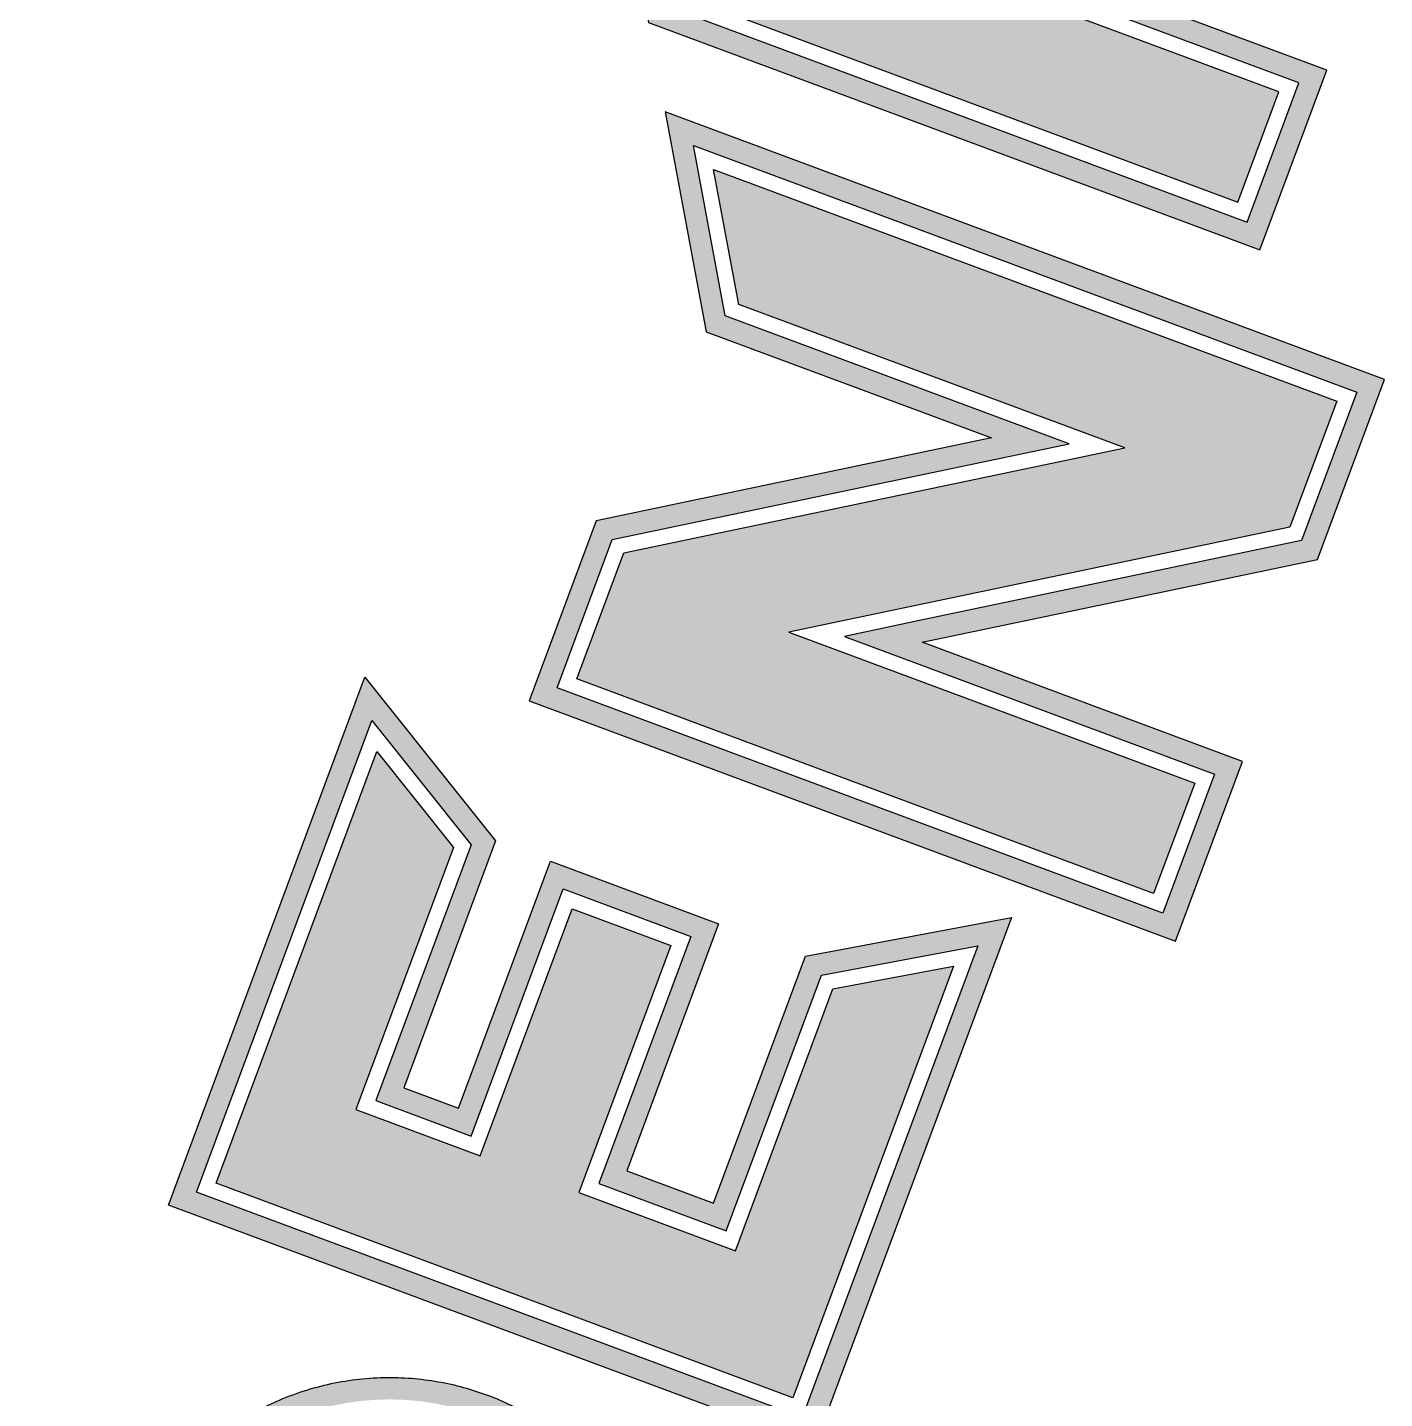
# Model space of a CAD drawing. Header units: inches. Extents: x -37.5 to -4.1, y 28.4 to 33.4.
# Drawn here: x -27.881 to -27.4399, y 30.9484 to 31.3941 of the extents above; entities that cross this region are included whole.
import ezdxf

# ---------------------------------------------------------------- set-up
doc = ezdxf.new("R2010")
doc.units = ezdxf.units.IN
doc.header["$MEASUREMENT"] = 0
doc.layers.add('Default', color=18, linetype='Continuous', true_color=0x000000)
doc.layers.add('etch clear acryl', color=18, linetype='Continuous', true_color=0x000000)

msp = doc.modelspace()

# ---------------------------------------------------------------- hatches: boundary and pattern name
at = {"layer": 'Default'}
h = msp.add_hatch(color=256, dxfattribs=at)
h.paths.add_polyline_path([(-27.69251, 31.46726), (-27.60293, 31.43393), (-27.54825, 31.41358), (-27.45867, 31.38025), (-27.48042, 31.3218), (-27.67913, 31.39573)], flags=0)
h.paths.add_polyline_path([(-27.6833, 31.45632), (-27.67294, 31.40094), (-27.48457, 31.33085), (-27.46773, 31.37611)], flags=0)
for points in [[(-27.67673, 31.44851), (-27.47421, 31.37315), (-27.48754, 31.33732), (-27.66854, 31.40467)], [(-27.68716, 31.2233), (-27.54133, 31.25386), (-27.5243, 31.25743), (-27.64973, 31.30411), (-27.65793, 31.34795), (-27.45541, 31.27259), (-27.47063, 31.23169), (-27.61646, 31.20112), (-27.63349, 31.19755), (-27.50159, 31.14847), (-27.51492, 31.11264), (-27.70238, 31.1824)], [(-27.8196, 31.01847), (-27.7674, 31.15876), (-27.74251, 31.12757), (-27.77421, 31.04237), (-27.73377, 31.02733), (-27.7039, 31.10761), (-27.67184, 31.09569), (-27.70171, 31.0154), (-27.65087, 30.99648), (-27.61916, 31.08168), (-27.57994, 31.08901), (-27.63214, 30.94872)]]:
    msp.add_hatch(color=256, dxfattribs=at).paths.add_polyline_path(points, flags=0)
h = msp.add_hatch(color=256, dxfattribs=at)
h.paths.add_polyline_path([(-27.56764, 31.26068), (-27.66033, 31.29517), (-27.67371, 31.3667), (-27.43987, 31.27969), (-27.46162, 31.22123), (-27.59013, 31.1943), (-27.48605, 31.15557), (-27.50781, 31.09712), (-27.71789, 31.17529), (-27.69614, 31.23375)], flags=0)
h.paths.add_polyline_path([(-27.6909, 31.22765), (-27.56619, 31.25379), (-27.54235, 31.25878), (-27.65414, 31.30038), (-27.6645, 31.35576), (-27.44893, 31.27555), (-27.46687, 31.22733), (-27.59157, 31.20119), (-27.61542, 31.19619), (-27.49511, 31.15143), (-27.51195, 31.10617), (-27.70884, 31.17943)], flags=0)
h = msp.add_hatch(color=256, dxfattribs=at)
h.paths.add_polyline_path([(-27.83511, 31.01136), (-27.77126, 31.18297), (-27.7288, 31.12976), (-27.75867, 31.04947), (-27.74086, 31.04285), (-27.71099, 31.12313), (-27.6563, 31.10279), (-27.68617, 31.0225), (-27.65796, 31.012), (-27.62808, 31.09229), (-27.56117, 31.1048), (-27.62502, 30.93319)], flags=0)
h.paths.add_polyline_path([(-27.82605, 31.01551), (-27.62917, 30.94225), (-27.57211, 31.09559), (-27.62287, 31.0861), (-27.65381, 31.00294), (-27.69523, 31.01835), (-27.66536, 31.09864), (-27.70684, 31.11408), (-27.73672, 31.03379), (-27.76773, 31.04533), (-27.73679, 31.12848), (-27.769, 31.16885)], flags=0)
h = msp.add_hatch(color=256, dxfattribs=at)
h.paths.add_polyline_path([(-27.67743, 30.83172), (-27.6876, 30.80438), (-27.62537, 30.78122), (-27.64712, 30.72276), (-27.70935, 30.74592), (-27.88096, 30.80977), (-27.8592, 30.86823), (-27.84903, 30.89557), (-27.8483, 30.89747), (-27.84752, 30.89937), (-27.84669, 30.90126), (-27.84581, 30.90316), (-27.84489, 30.90504), (-27.8439, 30.90692), (-27.84287, 30.90879), (-27.84179, 30.91065), (-27.84065, 30.9125), (-27.83946, 30.91434), (-27.83823, 30.91615), (-27.83693, 30.91795), (-27.83559, 30.91973), (-27.8342, 30.92148), (-27.83275, 30.92321), (-27.83125, 30.92492), (-27.82971, 30.92659), (-27.82811, 30.92823), (-27.82647, 30.92984), (-27.82478, 30.93142), (-27.82305, 30.93295), (-27.82126, 30.93445), (-27.81944, 30.93591), (-27.81757, 30.93732), (-27.81567, 30.93869), (-27.81372, 30.94002), (-27.81174, 30.94129), (-27.80972, 30.94252), (-27.80766, 30.94369), (-27.80558, 30.94481), (-27.80347, 30.94588), (-27.80132, 30.9469), (-27.79916, 30.94785), (-27.79697, 30.94876), (-27.79475, 30.9496), (-27.79252, 30.95038), (-27.79028, 30.95111), (-27.78801, 30.95178), (-27.78574, 30.95239), (-27.78346, 30.95294), (-27.78117, 30.95342), (-27.77887, 30.95385), (-27.77657, 30.95422), (-27.77428, 30.95453), (-27.77198, 30.95478), (-27.76969, 30.95497), (-27.7674, 30.9551), (-27.76513, 30.95518), (-27.76286, 30.9552), (-27.76061, 30.95516), (-27.75837, 30.95507), (-27.75614, 30.95492), (-27.75394, 30.95473), (-27.75175, 30.95448), (-27.74959, 30.95418), (-27.74745, 30.95383), (-27.74533, 30.95343), (-27.74324, 30.95299), (-27.74118, 30.9525), (-27.73914, 30.95197), (-27.73713, 30.9514), (-27.73516, 30.95079), (-27.73321, 30.95014), (-27.7313, 30.94945), (-27.7294, 30.94872), (-27.72751, 30.94794), (-27.72561, 30.94711), (-27.72372, 30.94624), (-27.72183, 30.94531), (-27.71995, 30.94432), (-27.71808, 30.94329), (-27.71622, 30.94221), (-27.71437, 30.94107), (-27.71254, 30.93989), (-27.71072, 30.93865), (-27.70892, 30.93735), (-27.70715, 30.93601), (-27.70539, 30.93462), (-27.70366, 30.93317), (-27.70196, 30.93167), (-27.70029, 30.93013), (-27.69864, 30.92853), (-27.69703, 30.92689), (-27.69546, 30.9252), (-27.69392, 30.92347), (-27.69242, 30.92169), (-27.69097, 30.91986), (-27.68955, 30.91799), (-27.68818, 30.91609), (-27.68686, 30.91414), (-27.68559, 30.91216), (-27.68436, 30.91014), (-27.68319, 30.90809), (-27.68206, 30.906), (-27.681, 30.90389), (-27.67998, 30.90174), (-27.67902, 30.89958), (-27.67812, 30.89739), (-27.67728, 30.89517), (-27.67649, 30.89294), (-27.67576, 30.8907), (-27.6751, 30.88843), (-27.67449, 30.88616), (-27.67394, 30.88388), (-27.67345, 30.88159), (-27.67302, 30.87929), (-27.67266, 30.877), (-27.67235, 30.8747), (-27.6721, 30.8724), (-27.67191, 30.87011), (-27.67177, 30.86782), (-27.6717, 30.86555), (-27.67168, 30.86328), (-27.67172, 30.86103), (-27.67181, 30.85879), (-27.67195, 30.85656), (-27.67215, 30.85436), (-27.6724, 30.85217), (-27.6727, 30.85001), (-27.67305, 30.84787), (-27.67344, 30.84575), (-27.67389, 30.84366), (-27.67437, 30.8416), (-27.6749, 30.83956), (-27.67548, 30.83755), (-27.67609, 30.83558), (-27.67674, 30.83363)], flags=0)
h.paths.add_polyline_path([(-27.68403, 30.83418), (-27.68335, 30.83605), (-27.68272, 30.83794), (-27.68214, 30.83984), (-27.6816, 30.84176), (-27.68111, 30.84369), (-27.68066, 30.84563), (-27.68026, 30.84758), (-27.67991, 30.84954), (-27.6796, 30.85151), (-27.67934, 30.85348), (-27.67912, 30.85546), (-27.67895, 30.85744), (-27.67883, 30.85943), (-27.67875, 30.86142), (-27.67872, 30.86341), (-27.67874, 30.8654), (-27.67881, 30.86756), (-27.67894, 30.86971), (-27.67912, 30.87186), (-27.67936, 30.874), (-27.67965, 30.87614), (-27.68, 30.87827), (-27.6804, 30.88039), (-27.68086, 30.8825), (-27.68137, 30.8846), (-27.68193, 30.88668), (-27.68254, 30.88875), (-27.6832, 30.8908), (-27.68392, 30.89283), (-27.68469, 30.89485), (-27.68551, 30.89684), (-27.68638, 30.89881), (-27.68731, 30.90076), (-27.68828, 30.90269), (-27.6893, 30.90459), (-27.69037, 30.90646), (-27.69149, 30.90831), (-27.69265, 30.91012), (-27.69386, 30.91191), (-27.69512, 30.91366), (-27.69642, 30.91539), (-27.69776, 30.91707), (-27.69914, 30.91873), (-27.70057, 30.92035), (-27.70204, 30.92193), (-27.70354, 30.92347), (-27.70509, 30.92498), (-27.70667, 30.92644), (-27.70817, 30.92776), (-27.70969, 30.92904), (-27.71125, 30.93028), (-27.71283, 30.93148), (-27.71445, 30.93265), (-27.71608, 30.93378), (-27.71775, 30.93487), (-27.71944, 30.93592), (-27.72116, 30.93693), (-27.72289, 30.93791), (-27.72465, 30.93884), (-27.72644, 30.93972), (-27.72824, 30.94057), (-27.73006, 30.94137), (-27.7319, 30.94213), (-27.73376, 30.94285), (-27.73563, 30.94352), (-27.73752, 30.94415), (-27.73942, 30.94473), (-27.74134, 30.94527), (-27.74327, 30.94576), (-27.74521, 30.94621), (-27.74716, 30.94661), (-27.74912, 30.94697), (-27.75109, 30.94728), (-27.75306, 30.94754), (-27.75504, 30.94776), (-27.75702, 30.94793), (-27.75901, 30.94805), (-27.761, 30.94813), (-27.76299, 30.94816), (-27.76498, 30.94814), (-27.76714, 30.94807), (-27.76929, 30.94794), (-27.77144, 30.94775), (-27.77358, 30.94752), (-27.77572, 30.94722), (-27.77785, 30.94688), (-27.77997, 30.94647), (-27.78208, 30.94602), (-27.78417, 30.94551), (-27.78626, 30.94495), (-27.78833, 30.94434), (-27.79038, 30.94367), (-27.79241, 30.94295), (-27.79443, 30.94218), (-27.79642, 30.94136), (-27.79839, 30.94049), (-27.80034, 30.93957), (-27.80227, 30.9386), (-27.80417, 30.93757), (-27.80604, 30.9365), (-27.80788, 30.93539), (-27.8097, 30.93422), (-27.81149, 30.93301), (-27.81324, 30.93176), (-27.81496, 30.93046), (-27.81665, 30.92912), (-27.81831, 30.92773), (-27.81993, 30.92631), (-27.82151, 30.92484), (-27.82305, 30.92333), (-27.82456, 30.92179), (-27.82602, 30.9202), (-27.82734, 30.91871), (-27.82862, 30.91718), (-27.82986, 30.91563), (-27.83106, 30.91404), (-27.83223, 30.91243), (-27.83336, 30.91079), (-27.83445, 30.90913), (-27.8355, 30.90744), (-27.83652, 30.90572), (-27.83749, 30.90398), (-27.83842, 30.90222), (-27.83931, 30.90044), (-27.84015, 30.89864), (-27.84096, 30.89682), (-27.84171, 30.89498), (-27.84243, 30.89312), (-27.8719, 30.81392), (-27.65127, 30.73182), (-27.63443, 30.77708), (-27.69666, 30.80023)], flags=0)

# ---------------------------------------------------------------- linework, layer by layer
at = {"layer": 'etch clear acryl'}
for points in [[(-27.69251, 31.46726), (-27.67913, 31.39573), (-27.48042, 31.3218), (-27.45867, 31.38025), (-27.54825, 31.41358), (-27.60293, 31.43393)], [(-27.6833, 31.45632), (-27.67294, 31.40094), (-27.48457, 31.33085), (-27.46773, 31.37611)], [(-27.67673, 31.44851), (-27.66854, 31.40467), (-27.48754, 31.33732), (-27.47421, 31.37315)], [(-27.56764, 31.26068), (-27.69614, 31.23375), (-27.71789, 31.17529), (-27.50781, 31.09712), (-27.48605, 31.15557), (-27.59013, 31.1943), (-27.46162, 31.22123), (-27.43987, 31.27969), (-27.67371, 31.3667), (-27.66033, 31.29517)], [(-27.6909, 31.22765), (-27.56619, 31.25379), (-27.54235, 31.25878), (-27.65414, 31.30038), (-27.6645, 31.35576), (-27.44893, 31.27555), (-27.46687, 31.22733), (-27.59157, 31.20119), (-27.61542, 31.19619), (-27.49511, 31.15143), (-27.51195, 31.10617), (-27.70884, 31.17943)], [(-27.68716, 31.2233), (-27.54133, 31.25386), (-27.5243, 31.25743), (-27.64973, 31.30411), (-27.65793, 31.34795), (-27.45541, 31.27259), (-27.47063, 31.23169), (-27.61646, 31.20112), (-27.63349, 31.19755), (-27.50159, 31.14847), (-27.51492, 31.11264), (-27.70238, 31.1824)], [(-27.83511, 31.01136), (-27.77126, 31.18297), (-27.7288, 31.12976), (-27.75867, 31.04947), (-27.74086, 31.04285), (-27.71099, 31.12313), (-27.6563, 31.10279), (-27.68617, 31.0225), (-27.65796, 31.012), (-27.62808, 31.09229), (-27.56117, 31.1048), (-27.62502, 30.93319)], [(-27.82605, 31.01551), (-27.769, 31.16885), (-27.73679, 31.12848), (-27.76773, 31.04533), (-27.73672, 31.03379), (-27.70684, 31.11408), (-27.66536, 31.09864), (-27.69523, 31.01835), (-27.65381, 31.00294), (-27.62287, 31.0861), (-27.57211, 31.09559), (-27.62917, 30.94225)], [(-27.8196, 31.01847), (-27.7674, 31.15876), (-27.74251, 31.12757), (-27.77421, 31.04237), (-27.73377, 31.02733), (-27.7039, 31.10761), (-27.67184, 31.09569), (-27.70171, 31.0154), (-27.65087, 30.99648), (-27.61916, 31.08168), (-27.57994, 31.08901), (-27.63214, 30.94872)]]:
    msp.add_lwpolyline(points, close=True, dxfattribs=at)
msp.add_rational_spline([(-27.67743, 30.83172), (-27.6455, 30.91752), (-27.7313, 30.94945), (-27.8171, 30.98138), (-27.84903, 30.89557)], [1, 0.707106781187, 1, 0.707106781187, 1], degree=2, knots=[4.508158, 4.508158, 4.508158, 5.22287, 5.22287, 5.937583, 5.937583, 5.937583], dxfattribs=at)

doc.saveas('drawing.dxf')
